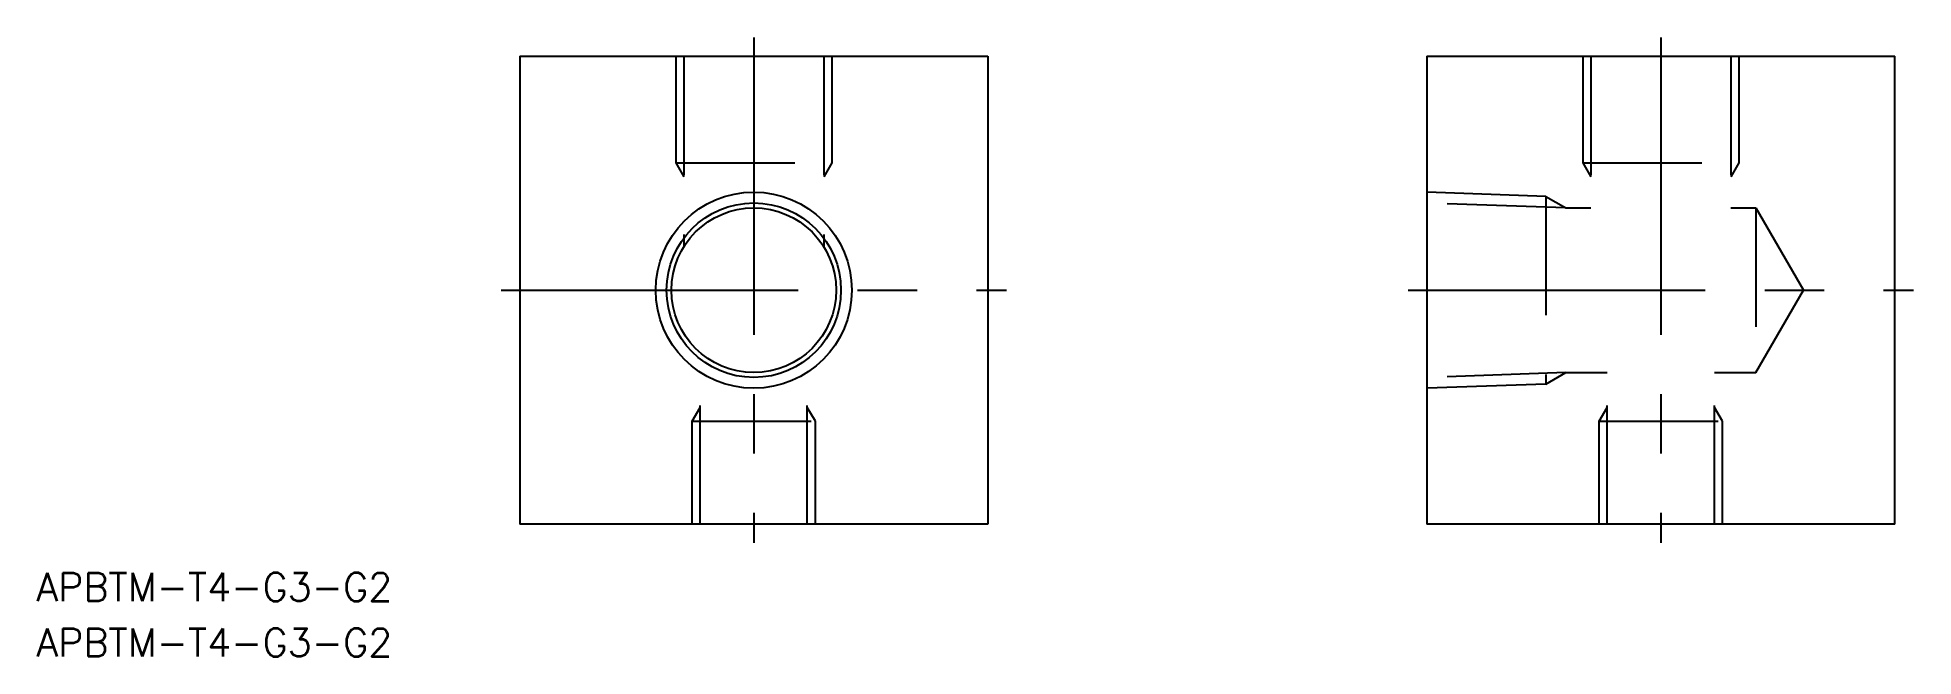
# Model space of a CAD drawing. Extents: x -77 to 124, y -39 to 27.
import ezdxf

# ---------------------------------------------------------------- set-up
doc = ezdxf.new("R2010")
doc.units = 0
doc.linetypes.add('CENTER', pattern=[50.8, 31.75, -6.35, 6.35, -6.35])
doc.linetypes.add('DASHED', pattern=[19.05, 12.7, -6.35])
doc.layers.get('0').update_dxf_attribs({"linetype": 'CONTINUOUS'})
doc.layers.add('CENTER', color=1, linetype='CENTER')
doc.styles.get("Standard").update_dxf_attribs({"font": 'txt.shx', "height": 3, "bigfont": 'bigfont.shx'})

msp = doc.modelspace()

# ---------------------------------------------------------------- linework, layer by layer
at = {"color": 7, "linetype": 'CONTINUOUS'}
for p, q in [((-25, 25), (-25, -25)), ((-25, 25), (25, 25)), ((25, 25), (25, -25)), ((71.95, 25), (121.95, 25)), ((71.95, 25), (71.95, -25)), ((121.95, -25), (121.95, 25)), ((25, -25), (-25, -25)), ((121.95, -25), (71.95, -25))]:
    msp.add_line(p, q, dxfattribs=at)
at = {"color": 3, "linetype": 'DASHED'}
for p, q in [((-8.33, 25), (-8.33, 13.6)), ((-7.47, 25), (-7.47, 4.64)), ((7.47, 25), (7.47, 4.64)), ((8.33, 25), (8.33, 13.6)), ((88.62, 25), (88.62, 13.6)), ((89.48, 25), (89.48, 8.8)), ((104.43, 25), (104.43, 8.8)), ((105.28, 25), (105.28, 13.6)), ((-8.33, 13.6), (8.33, 13.6)), ((-8.33, 13.6), (-7.47, 12.12)), ((8.33, 13.6), (7.47, 12.12)), ((88.62, 13.6), (105.28, 13.6)), ((88.62, 13.6), (89.48, 12.12)), ((105.28, 13.6), (104.43, 12.12)), ((84.65, 10.03), (71.95, 10.48)), ((84.65, 10.03), (84.65, -10.03)), ((84.65, 10.03), (86.79, 8.8)), ((86.79, 8.8), (71.95, 9.32)), ((86.79, 8.8), (89.48, 8.8)), ((104.43, 8.8), (107.11, 8.8)), ((107.11, 8.8), (107.11, -8.8)), ((107.11, 8.8), (112.19, 0)), ((107.11, -8.8), (112.19, 0)), ((-5.72, -25), (-5.72, -6.68)), ((5.72, -25), (5.72, -6.68)), ((86.79, -8.8), (71.95, -9.32)), ((84.65, -10.03), (86.79, -8.8)), ((86.79, -8.8), (91.23, -8.8)), ((91.23, -25), (91.23, -8.8)), ((102.68, -8.8), (107.11, -8.8)), ((102.68, -25), (102.68, -8.8)), ((84.65, -10.03), (71.95, -10.48)), ((-6.58, -14), (-5.72, -12.52)), ((-6.58, -14), (6.58, -14)), ((-6.58, -25), (-6.58, -14)), ((6.58, -14), (5.72, -12.52)), ((6.58, -25), (6.58, -14)), ((90.37, -14), (91.23, -12.52)), ((90.37, -14), (103.53, -14)), ((90.37, -25), (90.37, -14)), ((103.53, -14), (102.68, -12.52)), ((103.53, -25), (103.53, -14))]:
    msp.add_line(p, q, dxfattribs=at)
at = {"color": 3, "linetype": 'CONTINUOUS'}
msp.add_circle((0, 0), 10.48, dxfattribs=at)
at = {"color": 7, "linetype": 'CONTINUOUS'}
for radius in [9.32, 8.8]:
    msp.add_circle((0, 0), radius, dxfattribs=at)
at = {"layer": 'CENTER', "color": 1, "linetype": 'CENTER'}
for p, q in [((0, 27), (0, -27)), ((96.95, 27), (96.95, -27)), ((-27, 0), (27, 0)), ((69.95, 0), (123.95, 0))]:
    msp.add_line(p, q, dxfattribs=at)

# ---------------------------------------------------------------- texts
at = {"color": 7, "linetype": 'CONTINUOUS'}
for p in [(-76.69, -33.21), (-76.69, -39.13)]:
    msp.add_text('APBTM-T4-G3-G2', height=3, dxfattribs=at).set_placement(p)

doc.saveas('drawing.dxf')
